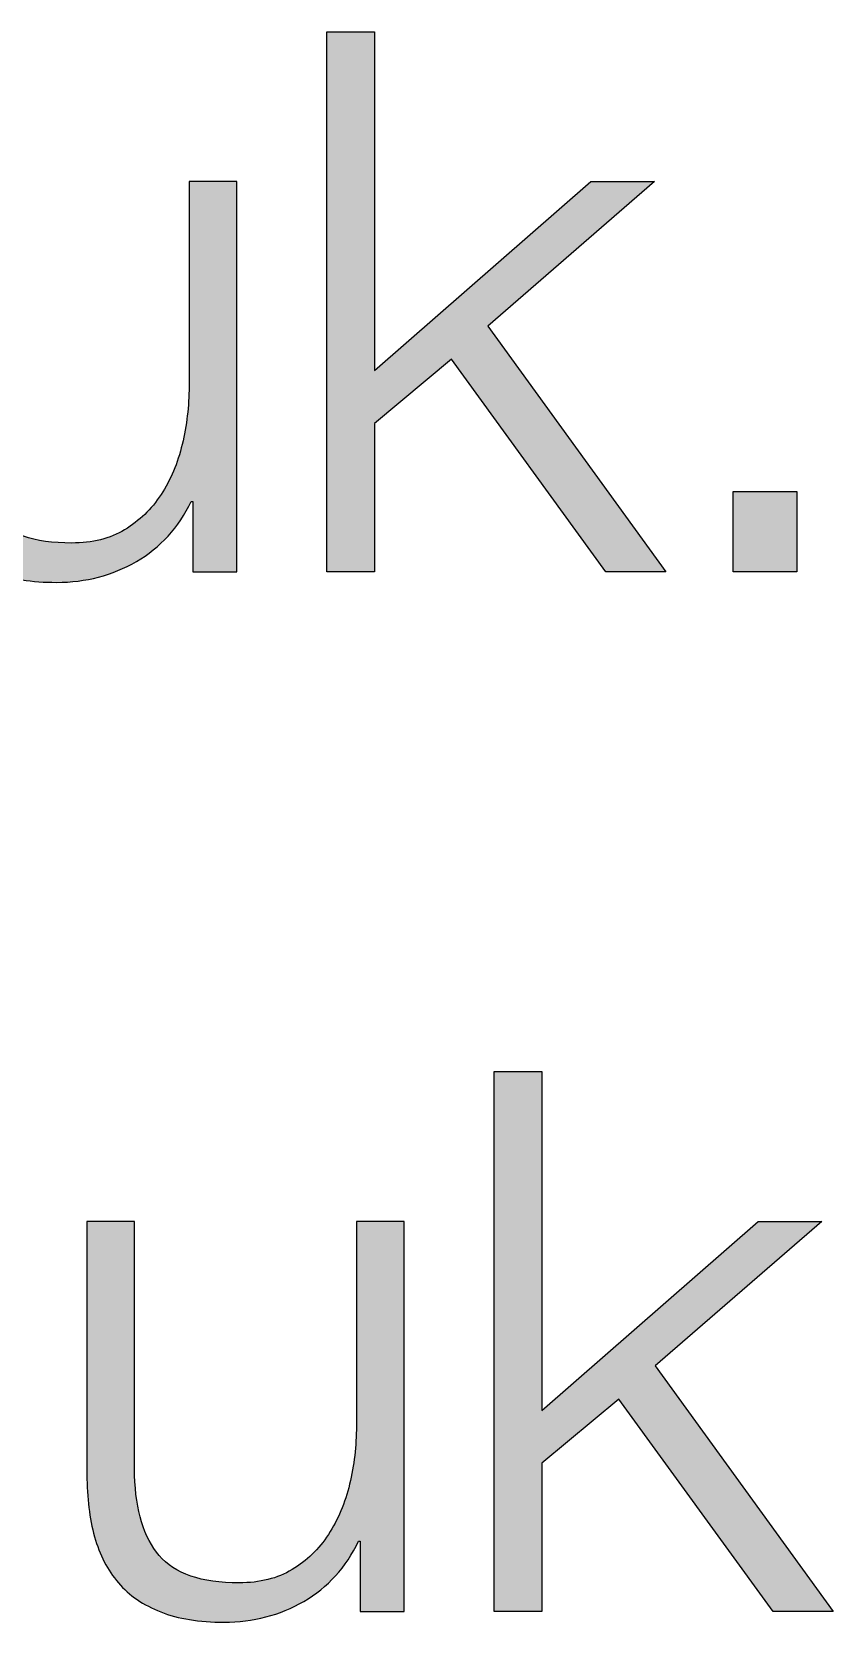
# Paper-space layout 'A0mask' of a CAD drawing. Extents: x 0 to 1153, y 0 to 810.
# Drawn here: x 1038.44 to 1042.55, y 43.87 to 52.03 of the extents above; entities that cross this region are included whole.
import ezdxf
from ezdxf.enums import TextEntityAlignment as Align

# ---------------------------------------------------------------- set-up
doc = ezdxf.new("R2010")
doc.units = 0
doc.layers.get('0').update_dxf_attribs({"linetype": 'CONTINUOUS'})
doc.layers.get('Defpoints').update_dxf_attribs({"linetype": 'CONTINUOUS'})
doc.layers.add('JPP_Mask', color=7, linetype='CONTINUOUS')
doc.styles.add('JPP', font='arial.ttf')

# ---------------------------------------------------------------- blocks, each defined once
blk = doc.blocks.new('A0mask')
at = {"true_color": 0x004a91}
for points in [[(1040.5927, 50.3461), (1041.3837, 49.2564), (1041.6905, 49.2564), (1040.7788, 50.5165), (1041.6322, 51.2573), (1041.3066, 51.2573), (1040.1975, 50.2879), (1040.1975, 52.0251), (1039.9532, 52.0251), (1039.9532, 49.2564), (1040.1975, 49.2564), (1040.1975, 50.0166)], [(1042.3612, 49.6673), (1042.0355, 49.6673), (1042.0355, 49.2564), (1042.3612, 49.2564)], [(1041.4505, 45.0142), (1042.2415, 43.9245), (1042.5482, 43.9245), (1041.6365, 45.1846), (1042.49, 45.9254), (1042.1643, 45.9254), (1041.0552, 44.9559), (1041.0552, 46.6932), (1040.811, 46.6932), (1040.811, 43.9245), (1041.0552, 43.9245), (1041.0552, 44.6847)]]:
    blk.add_hatch(color=154, dxfattribs=at).paths.add_polyline_path(points)
h = blk.add_hatch(color=154, dxfattribs=at)
edge = h.paths.add_edge_path()
edge.add_spline(control_points=[(1039.4917, 49.2564), (1039.4917, 49.2564), (1039.4917, 49.7567), (1039.4917, 50.2569)], knot_values=[19.49999, 19.49999, 19.49999, 19.49999, 19.99998, 19.99998, 19.99998, 19.99998], degree=3, periodic=0)
edge.add_spline(control_points=[(1039.4917, 50.2569), (1039.4917, 50.7571), (1039.4917, 51.2573), (1039.4917, 51.2573), (1039.4917, 51.2573), (1039.4917, 51.2573), (1039.4917, 51.2573)], knot_values=[18.999023, 18.999023, 18.999023, 18.999023, 19.499013, 19.499013, 19.499013, 19.49999, 19.49999, 19.49999, 19.49999], degree=3, periodic=0)
edge.add_spline(control_points=[(1039.4812, 51.2573), (1039.4779, 51.2573), (1039.4738, 51.2573), (1039.4692, 51.2573)], knot_values=[18.812504, 18.812504, 18.812504, 18.812504, 18.875002, 18.875002, 18.875002, 18.875002], degree=3, periodic=0)
edge.add_spline(control_points=[(1039.4692, 51.2573), (1039.4645, 51.2573), (1039.4593, 51.2573), (1039.4536, 51.2573)], knot_values=[18.750005, 18.750005, 18.750005, 18.750005, 18.812504, 18.812504, 18.812504, 18.812504], degree=3, periodic=0)
edge.add_spline(control_points=[(1039.4536, 51.2573), (1039.4421, 51.2573), (1039.4287, 51.2573), (1039.4144, 51.2573)], knot_values=[18.625007, 18.625007, 18.625007, 18.625007, 18.750005, 18.750005, 18.750005, 18.750005], degree=3, periodic=0)
edge.add_spline(control_points=[(1039.4144, 51.2573), (1039.4001, 51.2573), (1039.3849, 51.2573), (1039.3696, 51.2573)], knot_values=[18.50001, 18.50001, 18.50001, 18.50001, 18.625007, 18.625007, 18.625007, 18.625007], degree=3, periodic=0)
edge.add_spline(control_points=[(1039.3696, 51.2573), (1039.3391, 51.2573), (1039.3085, 51.2573), (1039.2856, 51.2573)], knot_values=[18.250015, 18.250015, 18.250015, 18.250015, 18.50001, 18.50001, 18.50001, 18.50001], degree=3, periodic=0)
edge.add_spline(control_points=[(1039.2856, 51.2573), (1039.2627, 51.2573), (1039.2475, 51.2573), (1039.2475, 51.2573), (1039.2475, 51.2573), (1039.2475, 51.2573), (1039.2475, 51.2573)], knot_values=[17.999532, 17.999532, 17.999532, 17.999532, 18.249547, 18.249547, 18.249547, 18.250015, 18.250015, 18.250015, 18.250015], degree=3, periodic=0)
edge.add_spline(control_points=[(1039.2475, 51.2455), (1039.2475, 51.2417), (1039.2475, 51.2369), (1039.2475, 51.2313)], knot_values=[17.906272, 17.906272, 17.906272, 17.906272, 17.937521, 17.937521, 17.937521, 17.937521], degree=3, periodic=0)
edge.add_spline(control_points=[(1039.2475, 51.2313), (1039.2475, 51.2257), (1039.2475, 51.2193), (1039.2475, 51.2122)], knot_values=[17.875022, 17.875022, 17.875022, 17.875022, 17.906272, 17.906272, 17.906272, 17.906272], degree=3, periodic=0)
edge.add_spline(control_points=[(1039.2475, 51.2122), (1039.2475, 51.1978), (1039.2475, 51.1803), (1039.2475, 51.1603)], knot_values=[17.812524, 17.812524, 17.812524, 17.812524, 17.875022, 17.875022, 17.875022, 17.875022], degree=3, periodic=0)
edge.add_spline(control_points=[(1039.2475, 51.1603), (1039.2475, 51.1403), (1039.2475, 51.1178), (1039.2475, 51.0931)], knot_values=[17.750025, 17.750025, 17.750025, 17.750025, 17.812524, 17.812524, 17.812524, 17.812524], degree=3, periodic=0)
edge.add_spline(control_points=[(1039.2475, 51.0931), (1039.2475, 51.0439), (1039.2475, 50.9864), (1039.2475, 50.9248)], knot_values=[17.625028, 17.625028, 17.625028, 17.625028, 17.750025, 17.750025, 17.750025, 17.750025], degree=3, periodic=0)
edge.add_spline(control_points=[(1039.2475, 50.9248), (1039.2475, 50.8633), (1039.2475, 50.7976), (1039.2475, 50.7319)], knot_values=[17.50003, 17.50003, 17.50003, 17.50003, 17.625028, 17.625028, 17.625028, 17.625028], degree=3, periodic=0)
edge.add_spline(control_points=[(1039.2475, 50.7319), (1039.2475, 50.6006), (1039.2475, 50.4692), (1039.2475, 50.3707)], knot_values=[17.250035, 17.250035, 17.250035, 17.250035, 17.50003, 17.50003, 17.50003, 17.50003], degree=3, periodic=0)
edge.add_spline(control_points=[(1039.2475, 50.3707), (1039.2475, 50.2721), (1039.2475, 50.2064), (1039.2475, 50.2064), (1039.2475, 50.1056), (1039.2356, 50.0067), (1039.2124, 49.9096)], knot_values=[16, 16, 16, 16, 16.250035, 16.250035, 16.250035, 17.250035, 17.250035, 17.250035, 17.250035], degree=3, periodic=0)
edge.add_spline(control_points=[(1039.2124, 49.9096), (1039.1892, 49.8131), (1039.1528, 49.7269), (1039.104, 49.6521)], knot_values=[15, 15, 15, 15, 16, 16, 16, 16], degree=3, periodic=0)
edge.add_spline(control_points=[(1039.104, 49.6521), (1039.0548, 49.5769), (1038.9928, 49.5168), (1038.9175, 49.4718)], knot_values=[14, 14, 14, 14, 15, 15, 15, 15], degree=3, periodic=0)
edge.add_spline(control_points=[(1038.9175, 49.4718), (1038.8427, 49.4263), (1038.7523, 49.4036), (1038.6463, 49.4036)], knot_values=[13, 13, 13, 13, 14, 14, 14, 14], degree=3, periodic=0)
edge.add_spline(control_points=[(1038.6463, 49.4036), (1038.4522, 49.4036), (1038.3159, 49.4505), (1038.2373, 49.5433)], knot_values=[12, 12, 12, 12, 13, 13, 13, 13], degree=3, periodic=0)
edge.add_spline(control_points=[(1038.2373, 49.5433), (1038.1583, 49.6365), (1038.1161, 49.7733), (1038.1109, 49.9546)], knot_values=[11, 11, 11, 11, 12, 12, 12, 12], degree=3, periodic=0)
edge.add_spline(control_points=[(1038.1109, 49.9546), (1038.1109, 49.9546), (1038.1109, 51.2573), (1038.1109, 51.2573), (1038.1109, 51.2573), (1038.0499, 51.2573), (1037.9888, 51.2573)], knot_values=[9.5, 9.5, 9.5, 9.5, 10.5, 10.5, 10.5, 11, 11, 11, 11], degree=3, periodic=0)
edge.add_spline(control_points=[(1037.9888, 51.2573), (1037.9277, 51.2573), (1037.8667, 51.2573), (1037.8667, 51.2573), (1037.8667, 51.2573), (1037.8667, 50.9326), (1037.8667, 50.6078)], knot_values=[8.5, 8.5, 8.5, 8.5, 9, 9, 9, 9.5, 9.5, 9.5, 9.5], degree=3, periodic=0)
edge.add_spline(control_points=[(1037.8667, 50.6078), (1037.8667, 50.2831), (1037.8667, 49.9584), (1037.8667, 49.9584), (1037.8667, 49.8391), (1037.8799, 49.7336), (1037.9055, 49.6403)], knot_values=[7, 7, 7, 7, 7.5, 7.5, 7.5, 8.5, 8.5, 8.5, 8.5], degree=3, periodic=0)
edge.add_spline(control_points=[(1037.9055, 49.6403), (1037.9315, 49.547), (1037.9722, 49.4685), (1038.0276, 49.4036)], knot_values=[6, 6, 6, 6, 7, 7, 7, 7], degree=3, periodic=0)
edge.add_spline(control_points=[(1038.0276, 49.4036), (1038.0835, 49.3392), (1038.1559, 49.2895), (1038.2449, 49.2545), (1038.3339, 49.2195), (1038.4418, 49.202), (1038.5687, 49.202)], knot_values=[4, 4, 4, 4, 5, 5, 5, 6, 6, 6, 6], degree=3, periodic=0)
edge.add_spline(control_points=[(1038.5687, 49.202), (1038.7187, 49.202), (1038.8551, 49.2375), (1038.9777, 49.3089)], knot_values=[3, 3, 3, 3, 4, 4, 4, 4], degree=3, periodic=0)
edge.add_spline(control_points=[(1038.9777, 49.3089), (1039.1007, 49.38), (1039.1944, 49.4827), (1039.2588, 49.6171)], knot_values=[2, 2, 2, 2, 3, 3, 3, 3], degree=3, periodic=0)
edge.add_spline(control_points=[(1039.2669, 49.6171), (1039.2669, 49.6171), (1039.2669, 49.5269), (1039.2669, 49.4368)], knot_values=[0.5, 0.5, 0.5, 0.5, 1, 1, 1, 1], degree=3, periodic=0)
edge.add_spline(control_points=[(1039.2669, 49.4368), (1039.2669, 49.3466), (1039.2669, 49.2564), (1039.2669, 49.2564), (1039.2669, 49.2564), (1039.2809, 49.2564), (1039.302, 49.2564)], knot_values=[20.749965, 20.749965, 20.749965, 20.749965, 21.249965, 21.249965, 21.249965, 21.5, 21.5, 21.5, 21.5], degree=3, periodic=0)
edge.add_spline(control_points=[(1039.302, 49.2564), (1039.3231, 49.2564), (1039.3512, 49.2564), (1039.3793, 49.2564)], knot_values=[20.49997, 20.49997, 20.49997, 20.49997, 20.749965, 20.749965, 20.749965, 20.749965], degree=3, periodic=0)
edge.add_spline(control_points=[(1039.3793, 49.2564), (1039.3934, 49.2564), (1039.4074, 49.2564), (1039.4206, 49.2564)], knot_values=[20.374972, 20.374972, 20.374972, 20.374972, 20.49997, 20.49997, 20.49997, 20.49997], degree=3, periodic=0)
edge.add_spline(control_points=[(1039.4206, 49.2564), (1039.4338, 49.2564), (1039.4461, 49.2564), (1039.4566, 49.2564)], knot_values=[20.249975, 20.249975, 20.249975, 20.249975, 20.374972, 20.374972, 20.374972, 20.374972], degree=3, periodic=0)
edge.add_spline(control_points=[(1039.471, 49.2564), (1039.4753, 49.2564), (1039.479, 49.2564), (1039.4821, 49.2564)], knot_values=[20.124977, 20.124977, 20.124977, 20.124977, 20.187476, 20.187476, 20.187476, 20.187476], degree=3, periodic=0)
edge.add_spline(control_points=[(1039.4917, 49.2564), (1039.4917, 49.2564), (1039.4917, 49.2564), (1039.4917, 49.2564), (1039.4917, 49.2564), (1039.4917, 49.2564), (1039.4917, 49.2564)], knot_values=[19.99998, 19.99998, 19.99998, 19.99998, 20, 20, 20, 20.001445, 20.001445, 20.001445, 20.001445], degree=3, periodic=0)
h = blk.add_hatch(color=154, dxfattribs=at)
edge = h.paths.add_edge_path()
edge.add_spline(control_points=[(1040.3494, 43.9245), (1040.3494, 43.9245), (1040.3494, 44.4248), (1040.3494, 44.925)], knot_values=[19.49999, 19.49999, 19.49999, 19.49999, 19.99998, 19.99998, 19.99998, 19.99998], degree=3, periodic=0)
edge.add_spline(control_points=[(1040.3494, 44.925), (1040.3494, 45.4252), (1040.3494, 45.9254), (1040.3494, 45.9254), (1040.3494, 45.9254), (1040.3494, 45.9254), (1040.3494, 45.9254)], knot_values=[18.999023, 18.999023, 18.999023, 18.999023, 19.499013, 19.499013, 19.499013, 19.49999, 19.49999, 19.49999, 19.49999], degree=3, periodic=0)
edge.add_spline(control_points=[(1040.3389, 45.9254), (1040.3356, 45.9254), (1040.3316, 45.9254), (1040.3269, 45.9254)], knot_values=[18.812504, 18.812504, 18.812504, 18.812504, 18.875002, 18.875002, 18.875002, 18.875002], degree=3, periodic=0)
edge.add_spline(control_points=[(1040.3269, 45.9254), (1040.3223, 45.9254), (1040.317, 45.9254), (1040.3113, 45.9254)], knot_values=[18.750005, 18.750005, 18.750005, 18.750005, 18.812504, 18.812504, 18.812504, 18.812504], degree=3, periodic=0)
edge.add_spline(control_points=[(1040.3113, 45.9254), (1040.2998, 45.9254), (1040.2865, 45.9254), (1040.2722, 45.9254)], knot_values=[18.625007, 18.625007, 18.625007, 18.625007, 18.750005, 18.750005, 18.750005, 18.750005], degree=3, periodic=0)
edge.add_spline(control_points=[(1040.2722, 45.9254), (1040.2579, 45.9254), (1040.2426, 45.9254), (1040.2273, 45.9254)], knot_values=[18.50001, 18.50001, 18.50001, 18.50001, 18.625007, 18.625007, 18.625007, 18.625007], degree=3, periodic=0)
edge.add_spline(control_points=[(1040.2273, 45.9254), (1040.1968, 45.9254), (1040.1663, 45.9254), (1040.1434, 45.9254)], knot_values=[18.250015, 18.250015, 18.250015, 18.250015, 18.50001, 18.50001, 18.50001, 18.50001], degree=3, periodic=0)
edge.add_spline(control_points=[(1040.1434, 45.9254), (1040.1205, 45.9254), (1040.1052, 45.9254), (1040.1052, 45.9254), (1040.1052, 45.9254), (1040.1052, 45.9254), (1040.1052, 45.9254)], knot_values=[17.999532, 17.999532, 17.999532, 17.999532, 18.249547, 18.249547, 18.249547, 18.250015, 18.250015, 18.250015, 18.250015], degree=3, periodic=0)
edge.add_spline(control_points=[(1040.1052, 45.9136), (1040.1052, 45.9097), (1040.1052, 45.905), (1040.1052, 45.8994)], knot_values=[17.906272, 17.906272, 17.906272, 17.906272, 17.937521, 17.937521, 17.937521, 17.937521], degree=3, periodic=0)
edge.add_spline(control_points=[(1040.1052, 45.8994), (1040.1052, 45.8938), (1040.1052, 45.8874), (1040.1052, 45.8802)], knot_values=[17.875022, 17.875022, 17.875022, 17.875022, 17.906272, 17.906272, 17.906272, 17.906272], degree=3, periodic=0)
edge.add_spline(control_points=[(1040.1052, 45.8802), (1040.1052, 45.8659), (1040.1052, 45.8484), (1040.1052, 45.8284)], knot_values=[17.812524, 17.812524, 17.812524, 17.812524, 17.875022, 17.875022, 17.875022, 17.875022], degree=3, periodic=0)
edge.add_spline(control_points=[(1040.1052, 45.8284), (1040.1052, 45.8084), (1040.1052, 45.7858), (1040.1052, 45.7612)], knot_values=[17.750025, 17.750025, 17.750025, 17.750025, 17.812524, 17.812524, 17.812524, 17.812524], degree=3, periodic=0)
edge.add_spline(control_points=[(1040.1052, 45.7612), (1040.1052, 45.712), (1040.1052, 45.6545), (1040.1052, 45.5929)], knot_values=[17.625028, 17.625028, 17.625028, 17.625028, 17.750025, 17.750025, 17.750025, 17.750025], degree=3, periodic=0)
edge.add_spline(control_points=[(1040.1052, 45.5929), (1040.1052, 45.5314), (1040.1052, 45.4657), (1040.1052, 45.4)], knot_values=[17.50003, 17.50003, 17.50003, 17.50003, 17.625028, 17.625028, 17.625028, 17.625028], degree=3, periodic=0)
edge.add_spline(control_points=[(1040.1052, 45.4), (1040.1052, 45.2686), (1040.1052, 45.1373), (1040.1052, 45.0388)], knot_values=[17.250035, 17.250035, 17.250035, 17.250035, 17.50003, 17.50003, 17.50003, 17.50003], degree=3, periodic=0)
edge.add_spline(control_points=[(1040.1052, 45.0388), (1040.1052, 44.9402), (1040.1052, 44.8745), (1040.1052, 44.8745), (1040.1052, 44.7737), (1040.0934, 44.6748), (1040.0702, 44.5777)], knot_values=[16, 16, 16, 16, 16.250035, 16.250035, 16.250035, 17.250035, 17.250035, 17.250035, 17.250035], degree=3, periodic=0)
edge.add_spline(control_points=[(1040.0702, 44.5777), (1040.047, 44.4812), (1040.0105, 44.395), (1039.9618, 44.3202)], knot_values=[15, 15, 15, 15, 16, 16, 16, 16], degree=3, periodic=0)
edge.add_spline(control_points=[(1039.9618, 44.3202), (1039.9125, 44.245), (1039.8505, 44.1848), (1039.7753, 44.1399)], knot_values=[14, 14, 14, 14, 15, 15, 15, 15], degree=3, periodic=0)
edge.add_spline(control_points=[(1039.7753, 44.1399), (1039.7005, 44.0944), (1039.6101, 44.0717), (1039.504, 44.0717)], knot_values=[13, 13, 13, 13, 14, 14, 14, 14], degree=3, periodic=0)
edge.add_spline(control_points=[(1039.504, 44.0717), (1039.3099, 44.0717), (1039.1736, 44.1186), (1039.095, 44.2114)], knot_values=[12, 12, 12, 12, 13, 13, 13, 13], degree=3, periodic=0)
edge.add_spline(control_points=[(1039.095, 44.2114), (1039.016, 44.3046), (1038.9739, 44.4414), (1038.9687, 44.6227)], knot_values=[11, 11, 11, 11, 12, 12, 12, 12], degree=3, periodic=0)
edge.add_spline(control_points=[(1038.9687, 44.6227), (1038.9687, 44.6227), (1038.9687, 45.9254), (1038.9687, 45.9254), (1038.9687, 45.9254), (1038.9076, 45.9254), (1038.8465, 45.9254)], knot_values=[9.5, 9.5, 9.5, 9.5, 10.5, 10.5, 10.5, 11, 11, 11, 11], degree=3, periodic=0)
edge.add_spline(control_points=[(1038.8465, 45.9254), (1038.7855, 45.9254), (1038.7244, 45.9254), (1038.7244, 45.9254), (1038.7244, 45.9254), (1038.7244, 45.6007), (1038.7244, 45.2759)], knot_values=[8.5, 8.5, 8.5, 8.5, 9, 9, 9, 9.5, 9.5, 9.5, 9.5], degree=3, periodic=0)
edge.add_spline(control_points=[(1038.7244, 45.2759), (1038.7244, 44.9512), (1038.7244, 44.6265), (1038.7244, 44.6265), (1038.7244, 44.5072), (1038.7377, 44.4016), (1038.7632, 44.3084)], knot_values=[7, 7, 7, 7, 7.5, 7.5, 7.5, 8.5, 8.5, 8.5, 8.5], degree=3, periodic=0)
edge.add_spline(control_points=[(1038.7632, 44.3084), (1038.7893, 44.2151), (1038.83, 44.1366), (1038.8853, 44.0717)], knot_values=[6, 6, 6, 6, 7, 7, 7, 7], degree=3, periodic=0)
edge.add_spline(control_points=[(1038.8853, 44.0717), (1038.9412, 44.0073), (1039.0136, 43.9576), (1039.1026, 43.9226), (1039.1916, 43.8876), (1039.2995, 43.8701), (1039.4264, 43.8701)], knot_values=[4, 4, 4, 4, 5, 5, 5, 6, 6, 6, 6], degree=3, periodic=0)
edge.add_spline(control_points=[(1039.4264, 43.8701), (1039.5764, 43.8701), (1039.7128, 43.9056), (1039.8354, 43.977)], knot_values=[3, 3, 3, 3, 4, 4, 4, 4], degree=3, periodic=0)
edge.add_spline(control_points=[(1039.8354, 43.977), (1039.9584, 44.048), (1040.0522, 44.1508), (1040.1166, 44.2852)], knot_values=[2, 2, 2, 2, 3, 3, 3, 3], degree=3, periodic=0)
edge.add_spline(control_points=[(1040.1246, 44.2852), (1040.1246, 44.2852), (1040.1246, 44.195), (1040.1246, 44.1048)], knot_values=[0.5, 0.5, 0.5, 0.5, 1, 1, 1, 1], degree=3, periodic=0)
edge.add_spline(control_points=[(1040.1246, 44.1048), (1040.1246, 44.0147), (1040.1246, 43.9245), (1040.1246, 43.9245), (1040.1246, 43.9245), (1040.1387, 43.9245), (1040.1597, 43.9245)], knot_values=[20.749965, 20.749965, 20.749965, 20.749965, 21.249965, 21.249965, 21.249965, 21.5, 21.5, 21.5, 21.5], degree=3, periodic=0)
edge.add_spline(control_points=[(1040.1597, 43.9245), (1040.1808, 43.9245), (1040.2089, 43.9245), (1040.237, 43.9245)], knot_values=[20.49997, 20.49997, 20.49997, 20.49997, 20.749965, 20.749965, 20.749965, 20.749965], degree=3, periodic=0)
edge.add_spline(control_points=[(1040.237, 43.9245), (1040.2511, 43.9245), (1040.2651, 43.9245), (1040.2783, 43.9245)], knot_values=[20.374972, 20.374972, 20.374972, 20.374972, 20.49997, 20.49997, 20.49997, 20.49997], degree=3, periodic=0)
edge.add_spline(control_points=[(1040.2783, 43.9245), (1040.2915, 43.9245), (1040.3038, 43.9245), (1040.3143, 43.9245)], knot_values=[20.249975, 20.249975, 20.249975, 20.249975, 20.374972, 20.374972, 20.374972, 20.374972], degree=3, periodic=0)
edge.add_spline(control_points=[(1040.3287, 43.9245), (1040.333, 43.9245), (1040.3367, 43.9245), (1040.3398, 43.9245)], knot_values=[20.124977, 20.124977, 20.124977, 20.124977, 20.187476, 20.187476, 20.187476, 20.187476], degree=3, periodic=0)
edge.add_spline(control_points=[(1040.3494, 43.9245), (1040.3494, 43.9245), (1040.3494, 43.9245), (1040.3494, 43.9245), (1040.3494, 43.9245), (1040.3494, 43.9245), (1040.3494, 43.9245)], knot_values=[19.99998, 19.99998, 19.99998, 19.99998, 20, 20, 20, 20.001445, 20.001445, 20.001445, 20.001445], degree=3, periodic=0)
at = {"layer": 'Defpoints', "color": 154, "true_color": 0x004a91}
for points in [[(1040.1975, 52.0251), (1040.1975, 50.2879), (1041.3066, 51.2573), (1041.6322, 51.2573), (1040.7788, 50.5165), (1041.6905, 49.2564), (1041.3837, 49.2564), (1040.5927, 50.3461), (1040.1975, 50.0166), (1040.1975, 49.2564), (1039.9532, 49.2564), (1039.9532, 52.0251), (1040.1975, 52.0251)], [(1042.0355, 49.6673), (1042.3612, 49.6673), (1042.3612, 49.2564), (1042.0355, 49.2564), (1042.0355, 49.6673)], [(1041.0552, 46.6932), (1041.0552, 44.9559), (1042.1643, 45.9254), (1042.49, 45.9254), (1041.6365, 45.1846), (1042.5482, 43.9245), (1042.2415, 43.9245), (1041.4505, 45.0142), (1041.0552, 44.6847), (1041.0552, 43.9245), (1040.811, 43.9245), (1040.811, 46.6932), (1041.0552, 46.6932)]]:
    blk.add_lwpolyline(points, dxfattribs=at)
for points in [[(1039.2669, 49.2564), (1039.2669, 49.2564), (1039.2669, 49.6171), (1039.2669, 49.6171), (1039.2669, 49.6171), (1039.2588, 49.6171), (1039.2588, 49.6171), (1039.1944, 49.4827), (1039.1007, 49.38), (1038.9777, 49.3089), (1038.8551, 49.2375), (1038.7187, 49.202), (1038.5687, 49.202), (1038.4418, 49.202), (1038.3339, 49.2195), (1038.2449, 49.2545), (1038.1559, 49.2895), (1038.0835, 49.3392), (1038.0276, 49.4036), (1037.9722, 49.4685), (1037.9315, 49.547), (1037.9055, 49.6403), (1037.8799, 49.7336), (1037.8667, 49.8391), (1037.8667, 49.9584), (1037.8667, 49.9584), (1037.8667, 51.2573), (1037.8667, 51.2573), (1037.8667, 51.2573), (1038.1109, 51.2573), (1038.1109, 51.2573), (1038.1109, 51.2573), (1038.1109, 49.9546), (1038.1109, 49.9546), (1038.1161, 49.7733), (1038.1583, 49.6365), (1038.2373, 49.5433), (1038.3159, 49.4505), (1038.4522, 49.4036), (1038.6463, 49.4036), (1038.7523, 49.4036), (1038.8427, 49.4263), (1038.9175, 49.4718), (1038.9928, 49.5168), (1039.0548, 49.5769), (1039.104, 49.6521), (1039.1528, 49.7269), (1039.1892, 49.8131), (1039.2124, 49.9096), (1039.2356, 50.0067), (1039.2475, 50.1056), (1039.2475, 50.2064), (1039.2475, 50.2064), (1039.2475, 51.2573), (1039.2475, 51.2573), (1039.2475, 51.2573), (1039.4917, 51.2573), (1039.4917, 51.2573), (1039.4917, 51.2573), (1039.4917, 49.2564), (1039.4917, 49.2564), (1039.4917, 49.2564), (1039.2669, 49.2564), (1039.2669, 49.2564)], [(1040.1246, 43.9245), (1040.1246, 43.9245), (1040.1246, 44.2852), (1040.1246, 44.2852), (1040.1246, 44.2852), (1040.1166, 44.2852), (1040.1166, 44.2852), (1040.0522, 44.1508), (1039.9584, 44.048), (1039.8354, 43.977), (1039.7128, 43.9056), (1039.5764, 43.8701), (1039.4264, 43.8701), (1039.2995, 43.8701), (1039.1916, 43.8876), (1039.1026, 43.9226), (1039.0136, 43.9576), (1038.9412, 44.0073), (1038.8853, 44.0717), (1038.83, 44.1366), (1038.7893, 44.2151), (1038.7632, 44.3084), (1038.7377, 44.4016), (1038.7244, 44.5072), (1038.7244, 44.6265), (1038.7244, 44.6265), (1038.7244, 45.9254), (1038.7244, 45.9254), (1038.7244, 45.9254), (1038.9687, 45.9254), (1038.9687, 45.9254), (1038.9687, 45.9254), (1038.9687, 44.6227), (1038.9687, 44.6227), (1038.9739, 44.4414), (1039.016, 44.3046), (1039.095, 44.2114), (1039.1736, 44.1186), (1039.3099, 44.0717), (1039.504, 44.0717), (1039.6101, 44.0717), (1039.7005, 44.0944), (1039.7753, 44.1399), (1039.8505, 44.1848), (1039.9125, 44.245), (1039.9618, 44.3202), (1040.0105, 44.395), (1040.047, 44.4812), (1040.0702, 44.5777), (1040.0934, 44.6748), (1040.1052, 44.7737), (1040.1052, 44.8745), (1040.1052, 44.8745), (1040.1052, 45.9254), (1040.1052, 45.9254), (1040.1052, 45.9254), (1040.3494, 45.9254), (1040.3494, 45.9254), (1040.3494, 45.9254), (1040.3494, 43.9245), (1040.3494, 43.9245), (1040.3494, 43.9245), (1040.1246, 43.9245), (1040.1246, 43.9245)]]:
    blk.add_open_spline(points, degree=3, knots=[0, 0, 0, 0, 1, 1, 1, 2, 2, 2, 3, 3, 3, 4, 4, 4, 5, 5, 5, 6, 6, 6, 7, 7, 7, 8, 8, 8, 9, 9, 9, 10, 10, 10, 11, 11, 11, 12, 12, 12, 13, 13, 13, 14, 14, 14, 15, 15, 15, 16, 16, 16, 17, 17, 17, 18, 18, 18, 19, 19, 19, 20, 20, 20, 21, 21, 21, 21], dxfattribs=at)
at = {"color": 7, "style": 'JPP'}
for tag, p in [('Client', (1086, 115)), ('Project1', (1086, 90)), ('Project2', (1086, 82.5)), ('Project3', (1086, 75)), ('Title1', (1086, 57.5)), ('Title2', (1086, 50)), ('Title3', (1086, 42.5)), ('Status', (978, 7.5))]:
    blk.add_attdef(tag, text='', height=3.5, dxfattribs=at).set_placement(p, align=Align.MIDDLE_LEFT)
at = {"color": 2, "style": 'JPP'}
for tag, p in [('Scale', (1005.5, 25)), ('Checked', (1095.5, 25)), ('Drawn', (1050.5, 25)), ('Date', (1140.5, 25))]:
    blk.add_attdef(tag, text='', height=2, dxfattribs=at).set_placement(p, align=Align.MIDDLE_CENTER)
at = {"color": 6, "style": 'JPP'}
for tag, p in [('Ref', (1068, 7.5)), ('DrgNo.', (1110, 7.5))]:
    blk.add_attdef(tag, text='', height=4, dxfattribs=at).set_placement(p, align=Align.MIDDLE_LEFT)
blk.add_attdef('Rev', text='', height=4, dxfattribs=at).set_placement((1144.2747, 7.5), align=Align.MIDDLE_CENTER)

psp = doc.layouts.new('A0mask')

# ---------------------------------------------------------------- block references
at = {"layer": 'JPP_Mask'}
psp.add_blockref('A0mask', (0, 0), dxfattribs=at)

doc.saveas('drawing.dxf')
